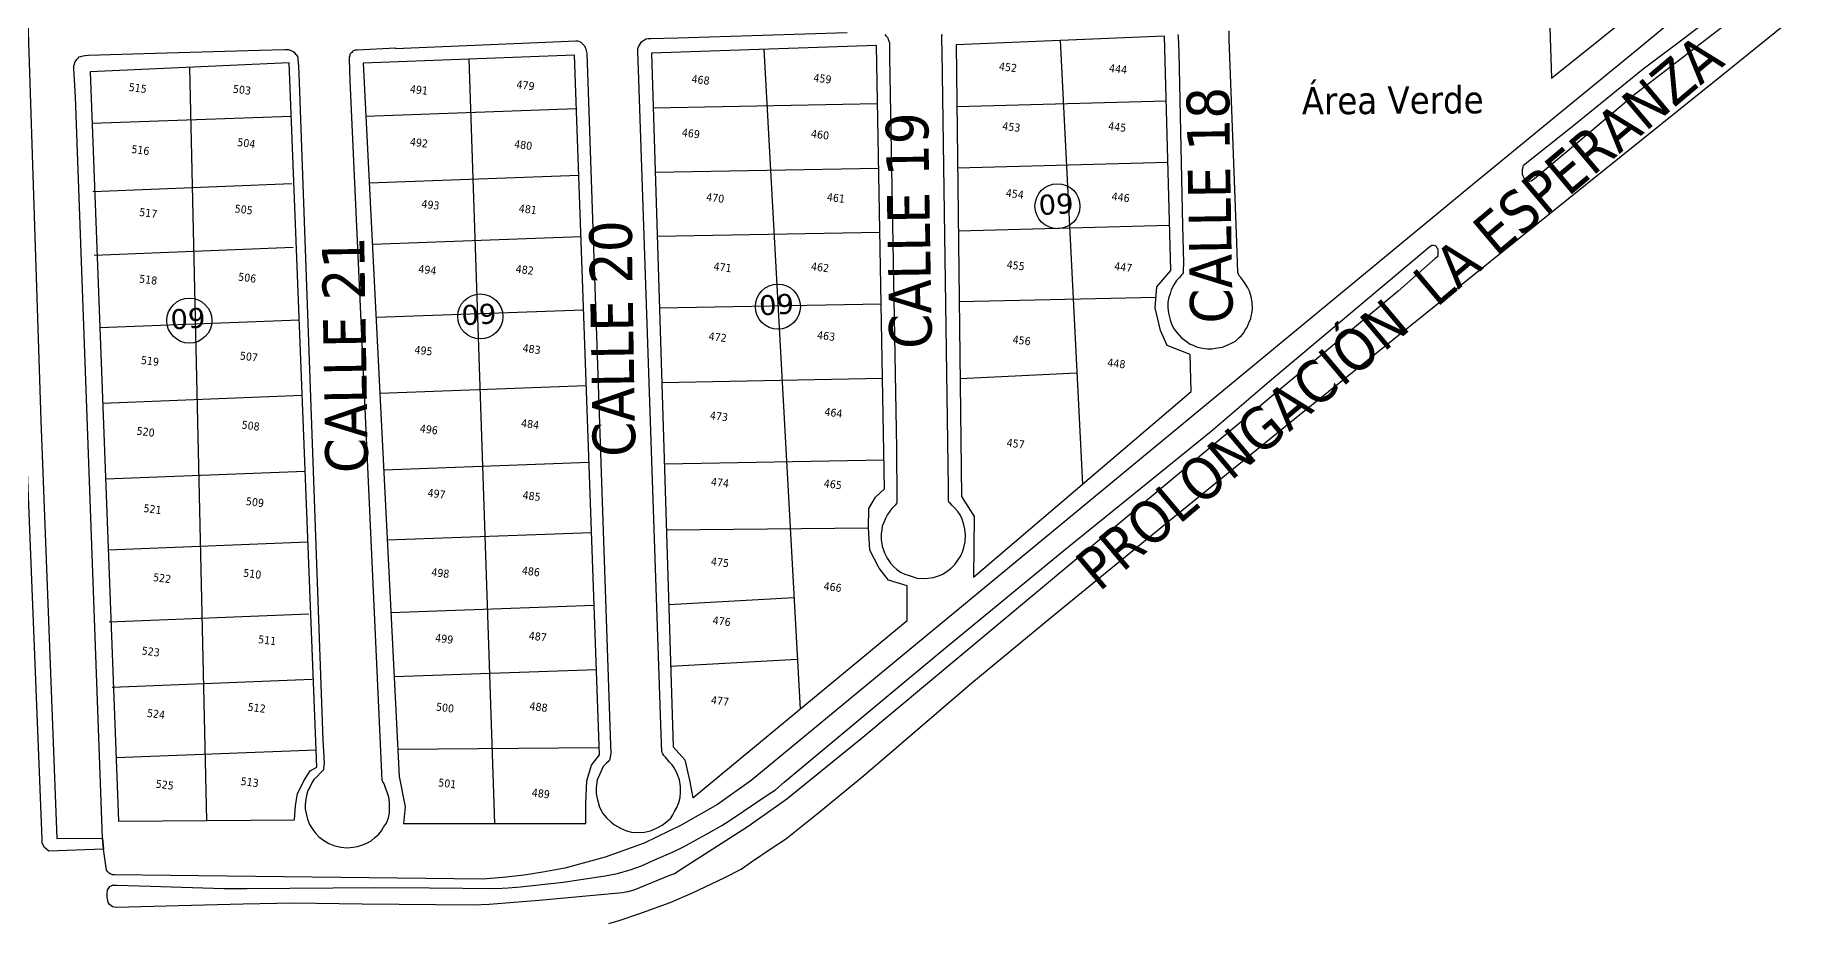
# Model space of a CAD drawing. Header units: metres. Extents: x 2 to 659295185, y -28 to 1124222152.
# Drawn here: x 657991.6 to 658341.6, y 1123420.3 to 1123597.7 of the extents above; entities that cross this region are included whole.
import ezdxf
from ezdxf.enums import TextEntityAlignment as Align

# ---------------------------------------------------------------- set-up
doc = ezdxf.new("R2010")
doc.units = ezdxf.units.M
doc.header["$MEASUREMENT"] = 0
for name, color, linetype in [('CALLES', 1, 'CONTINUOUS'), ('MANZANA', 30, 'CONTINUOUS'), ('Numero de manzana', 6, 'CONTINUOUS'), ('Parcelas', 140, 'CONTINUOUS'), ('TEXTOS', 7, 'CONTINUOUS')]:
    doc.layers.add(name, color=color, linetype=linetype)
doc.styles.add('ROMAN', font='verdana.ttf')
doc.styles.get("Standard").update_dxf_attribs({"font": 'tahoma.ttf'})

msp = doc.modelspace()

# ---------------------------------------------------------------- linework, layer by layer
at = {"layer": 'MANZANA', "lineweight": -2}
for p, q in [((658368.4569, 1123629.8484), (658311.4534, 1123585.7974)), ((658332.5957, 1123611.8821), (658312.179, 1123594.9855)), ((658321.0433, 1123596.9051), (658333.1647, 1123606.2432)), ((658328.6377, 1123589.5266), (658348.0732, 1123605.2034)), ((658120.0838, 1123597.1151), (658153.933, 1123598.1448)), ((658230.3143, 1123596.7151), (658230.306, 1123598.4848)), ((658013.3661, 1123593.9857), (658036.4875, 1123594.6356)), ((658036.4875, 1123594.6356), (658041.5257, 1123594.7755)), ((658041.5257, 1123594.7755), (658041.9627, 1123594.7755)), ((658041.9627, 1123594.7755), (658042.2925, 1123594.7755)), ((658042.2925, 1123594.7755), (658042.7296, 1123594.5556)), ((658055.4447, 1123594.6156), (658055.6591, 1123594.7255)), ((658055.6591, 1123594.7255), (658055.9889, 1123594.7255)), ((658055.9889, 1123594.7255), (658063.6575, 1123595.0955)), ((658063.6575, 1123594.9855), (658096.7481, 1123596.3452)), ((658063.6575, 1123595.0955), (658063.6575, 1123594.9855)), ((658096.7481, 1123596.3452), (658099.7001, 1123596.4652)), ((658099.7001, 1123596.4652), (658100.1371, 1123596.4752)), ((658100.1371, 1123596.4752), (658100.467, 1123596.3652)), ((658100.467, 1123596.3652), (658100.6896, 1123596.2552)), ((658100.6896, 1123596.2552), (658100.9123, 1123596.0353)), ((658100.9123, 1123596.0353), (658101.1266, 1123595.8153)), ((658101.1266, 1123595.8153), (658101.4565, 1123595.4854)), ((658101.4565, 1123595.4854), (658101.5719, 1123595.1455)), ((658101.5719, 1123595.1455), (658101.6791, 1123594.9255)), ((658101.6791, 1123594.9255), (658101.7946, 1123594.4856)), ((658112.0936, 1123594.8655), (658112.2008, 1123595.3054)), ((658112.0936, 1123594.3156), (658112.0936, 1123594.8655)), ((658112.2008, 1123595.3054), (658112.4152, 1123595.6454)), ((658112.4152, 1123595.6454), (658112.6378, 1123595.9753)), ((658112.6378, 1123595.9753), (658112.8522, 1123596.3052)), ((658112.8522, 1123596.3052), (658113.0666, 1123596.5252)), ((658113.0666, 1123596.5252), (658113.3965, 1123596.6452)), ((658113.3965, 1123596.6452), (658113.7263, 1123596.8651)), ((658113.7263, 1123596.8651), (658114.1633, 1123596.9751)), ((658114.1633, 1123596.9751), (658114.7158, 1123596.9751)), ((658114.7158, 1123596.9751), (658120.0838, 1123597.1151)), ((658161.4945, 1123597.7349), (658161.7171, 1123597.405)), ((658161.7171, 1123597.405), (658162.0469, 1123597.0751)), ((658162.0469, 1123597.0751), (658162.1624, 1123596.7451)), ((658162.1624, 1123596.7451), (658162.2696, 1123596.4152)), ((658162.2696, 1123596.4152), (658162.385, 1123596.0853)), ((658162.385, 1123596.0853), (658162.3933, 1123593.2059)), ((658172.8985, 1123597.565), (658173.0057, 1123597.7949)), ((658172.8985, 1123597.345), (658172.8985, 1123597.565)), ((658172.8985, 1123596.9051), (658172.8985, 1123597.345)), ((658172.9067, 1123594.3656), (658172.8985, 1123596.9051)), ((658220.0152, 1123597.7749), (658220.1224, 1123597.335)), ((658220.1224, 1123597.335), (658220.2461, 1123594.1257)), ((658230.438, 1123593.2858), (658230.3143, 1123596.7151)), ((658312.179, 1123594.9855), (658298.6394, 1123583.8578)), ((658313.0696, 1123590.8963), (658321.0433, 1123596.9051)), ((657999.3564, 1123591.4862), (657999.4636, 1123591.8161)), ((657999.3564, 1123590.9363), (657999.3564, 1123591.4862)), ((657999.4636, 1123591.8161), (657999.5708, 1123592.1561)), ((657999.5708, 1123592.1561), (657999.7852, 1123592.486)), ((657999.7852, 1123592.486), (658000.0079, 1123592.8159)), ((658000.0079, 1123592.8159), (658000.2222, 1123593.0359)), ((658000.2222, 1123593.0359), (658000.4449, 1123593.2658)), ((658000.4449, 1123593.2658), (658000.7665, 1123593.3758)), ((658000.7665, 1123593.3758), (658001.2035, 1123593.4858)), ((658001.2035, 1123593.4858), (658001.6488, 1123593.5958)), ((658001.6488, 1123593.5958), (658002.3002, 1123593.6058)), ((658002.3002, 1123593.6058), (658013.3661, 1123593.9857)), ((658042.7296, 1123594.5556), (658043.0594, 1123594.4456)), ((658043.0594, 1123594.4456), (658043.3892, 1123594.2256)), ((658043.3892, 1123594.2256), (658043.6119, 1123593.8957)), ((658043.6119, 1123593.8957), (658043.8345, 1123593.6758)), ((658043.8345, 1123593.6758), (658044.0489, 1123593.3458)), ((658044.0489, 1123593.3458), (658044.1644, 1123593.0159)), ((658044.1644, 1123593.0159), (658044.1644, 1123592.686)), ((658044.1644, 1123592.686), (658044.2798, 1123591.4662)), ((658044.2798, 1123591.4662), (658044.4035, 1123588.1469)), ((658054.4634, 1123593.2858), (658054.5706, 1123593.5058)), ((658054.4634, 1123592.8359), (658054.4634, 1123593.2858)), ((658054.5953, 1123588.5268), (658054.4634, 1123592.8359)), ((658054.5706, 1123593.7257), (658054.6778, 1123593.9457)), ((658054.5706, 1123593.5058), (658054.5706, 1123593.7257)), ((658054.6778, 1123593.9457), (658054.8922, 1123594.1657)), ((658054.8922, 1123594.1657), (658055.1148, 1123594.3956)), ((658055.1148, 1123594.3956), (658055.222, 1123594.5056)), ((658055.222, 1123594.5056), (658055.4447, 1123594.6156)), ((658101.7946, 1123594.4856), (658101.9018, 1123593.9357)), ((658101.9018, 1123593.9357), (658102.0337, 1123590.1765)), ((658112.2173, 1123590.6664), (658112.0936, 1123594.3156)), ((658162.3933, 1123593.2059), (658163.8363, 1123515.0218)), ((658174.1766, 1123507.1034), (658172.9067, 1123594.3656)), ((658220.2461, 1123594.1257), (658220.947, 1123559.5127)), ((658231.815, 1123556.1334), (658230.438, 1123593.2858)), ((657999.711, 1123585.2975), (657999.3564, 1123590.9363)), ((658044.4035, 1123588.1469), (658049.1531, 1123456.6636)), ((658060.7797, 1123452.9544), (658054.5953, 1123588.5268)), ((658102.0337, 1123590.1765), (658106.5689, 1123457.4735)), ((658116.7525, 1123457.8534), (658112.2173, 1123590.6664)), ((658299.2083, 1123579.6586), (658313.0696, 1123590.8963)), ((658304.6176, 1123570.1705), (658328.6377, 1123589.5266)), ((658005.0791, 1123437.0076), (657999.711, 1123585.2975)), ((658311.4534, 1123585.7974), (658299.5546, 1123575.7894)), ((658295.6956, 1123581.4183), (658278.2226, 1123567.0712)), ((658298.6394, 1123583.8578), (658295.6956, 1123581.4183)), ((658289.1566, 1123571.6502), (658299.2083, 1123579.6586)), ((658299.5546, 1123575.7894), (658291.3665, 1123568.9008)), ((658276.0128, 1123547.1552), (658304.6176, 1123570.1705)), ((658288.9422, 1123570.7704), (658289.0494, 1123571.2103)), ((658288.9505, 1123570.2105), (658288.9422, 1123570.7704)), ((658288.9505, 1123569.7706), (658288.9505, 1123570.2105)), ((658289.0494, 1123571.2103), (658289.1566, 1123571.6502)), ((658278.2226, 1123567.0712), (658139.676, 1123452.6445)), ((658289.0577, 1123569.4407), (658288.9505, 1123569.7706)), ((658289.2803, 1123569.0008), (658289.0577, 1123569.4407)), ((658289.503, 1123568.6708), (658289.2803, 1123569.0008)), ((658289.7256, 1123568.4509), (658289.503, 1123568.6708)), ((658290.2698, 1123568.3409), (658289.7256, 1123568.4509)), ((658290.7069, 1123568.4509), (658290.2698, 1123568.3409)), ((658291.3665, 1123568.9008), (658290.7069, 1123568.4509)), ((658220.947, 1123559.5127), (658220.947, 1123559.5127)), ((658220.947, 1123559.5127), (658221.2026, 1123552.1042)), ((658232.0542, 1123550.1646), (658231.815, 1123556.1334)), ((658256.3052, 1123543.526), (658270.4963, 1123555.4235)), ((658271.494, 1123552.994), (658264.0728, 1123546.4354)), ((658270.4963, 1123555.4235), (658270.8261, 1123555.6435)), ((658270.8261, 1123555.6435), (658271.1477, 1123555.6435)), ((658271.1477, 1123555.6435), (658271.4775, 1123555.5335)), ((658271.4775, 1123555.5335), (658271.7002, 1123555.4235)), ((658271.9311, 1123553.324), (658271.494, 1123552.994)), ((658271.7002, 1123555.4235), (658271.8074, 1123555.0936)), ((658271.8074, 1123555.0936), (658272.03, 1123554.8737)), ((658272.0383, 1123553.7739), (658271.9311, 1123553.324)), ((658272.03, 1123554.8737), (658272.03, 1123554.4337)), ((658272.03, 1123554.4337), (658272.0383, 1123554.1038)), ((658272.0383, 1123554.1038), (658272.0383, 1123553.7739)), ((658220.444, 1123549.2248), (658219.7926, 1123548.5649)), ((658220.7738, 1123549.6747), (658220.444, 1123549.2248)), ((658220.9882, 1123549.8947), (658220.7738, 1123549.6747)), ((658221.1037, 1123550.1146), (658220.9882, 1123549.8947)), ((658221.2026, 1123552.1042), (658221.0954, 1123550.5545)), ((658221.0954, 1123550.5545), (658221.1037, 1123550.1146)), ((658232.1696, 1123549.8347), (658232.0542, 1123550.1646)), ((658232.2768, 1123549.5047), (658232.1696, 1123549.8347)), ((658232.6066, 1123549.1748), (658232.2768, 1123549.5047)), ((658233.0519, 1123548.6149), (658232.6066, 1123549.1748)), ((658218.4897, 1123545.8955), (658218.2754, 1123545.2356)), ((658218.7041, 1123546.6753), (658218.4897, 1123545.8955)), ((658219.2484, 1123547.6751), (658218.7041, 1123546.6753)), ((658219.7926, 1123548.5649), (658219.2484, 1123547.6751)), ((658233.6044, 1123547.8451), (658233.0519, 1123548.6149)), ((658234.0414, 1123547.0752), (658233.6044, 1123547.8451)), ((658234.3712, 1123546.4154), (658234.0414, 1123547.0752)), ((658234.7093, 1123545.3056), (658234.3712, 1123546.4154)), ((658264.0728, 1123546.4354), (658239.5084, 1123525.9795)), ((658243.689, 1123521.1305), (658276.0128, 1123547.1552)), ((658218.2754, 1123545.2356), (658218.061, 1123544.2358)), ((658218.061, 1123544.2358), (658218.061, 1123543.136)), ((658218.061, 1123543.136), (658218.1764, 1123542.0263)), ((658234.932, 1123544.2058), (658234.7093, 1123545.3056)), ((658234.833, 1123541.9863), (658234.9402, 1123542.8761)), ((658234.9402, 1123542.8761), (658234.932, 1123544.2058)), ((658238.4035, 1123528.399), (658256.3052, 1123543.526)), ((658218.1764, 1123542.0263), (658218.5145, 1123540.7065)), ((658218.5145, 1123540.7065), (658218.8443, 1123539.7067)), ((658218.8443, 1123539.7067), (658219.2896, 1123538.8269)), ((658219.2896, 1123538.8269), (658219.8421, 1123538.1671)), ((658233.2086, 1123538.1171), (658233.5302, 1123538.667)), ((658233.5302, 1123538.667), (658233.86, 1123539.1069)), ((658233.86, 1123539.1069), (658234.1816, 1123539.8867)), ((658234.1816, 1123539.8867), (658234.4042, 1123540.4366)), ((658234.4042, 1123540.4366), (658234.6186, 1123540.8865)), ((658234.6186, 1123540.8865), (658234.7258, 1123541.4364)), ((658234.7258, 1123541.4364), (658234.833, 1123541.9863)), ((658219.8421, 1123538.1671), (658220.7161, 1123537.1773)), ((658220.7161, 1123537.1773), (658221.7056, 1123536.4074)), ((658221.7056, 1123536.4074), (658222.4807, 1123535.8575)), ((658222.4807, 1123535.8575), (658223.1404, 1123535.6376)), ((658223.1404, 1123535.6376), (658223.7918, 1123535.3076)), ((658223.7918, 1123535.3076), (658224.6741, 1123535.0877)), ((658227.9642, 1123535.1077), (658228.9455, 1123535.2177)), ((658228.9455, 1123535.2177), (658230.0422, 1123535.6676)), ((658230.0422, 1123535.6676), (658230.9162, 1123536.1075)), ((658230.9162, 1123536.1075), (658231.5677, 1123536.4474)), ((658231.5677, 1123536.4474), (658232.2273, 1123537.1173)), ((658232.2273, 1123537.1173), (658232.7716, 1123537.5572)), ((658232.7716, 1123537.5572), (658233.2086, 1123538.1171)), ((658224.6741, 1123535.0877), (658225.441, 1123534.9777)), ((658225.441, 1123534.9777), (658225.9852, 1123534.8777)), ((658225.9852, 1123534.8777), (658226.8675, 1123534.8777)), ((658226.8675, 1123534.8777), (658227.9642, 1123535.1077)), ((658226.7191, 1123518.4011), (658238.4035, 1123528.399)), ((658239.5084, 1123525.9795), (658207.0857, 1123498.955)), ((658219.0175, 1123501.1046), (658243.689, 1123521.1305)), ((658212.6352, 1123507.0534), (658226.7191, 1123518.4011)), ((658163.8363, 1123515.0218), (658163.8858, 1123504.7339)), ((658163.5559, 1123503.6241), (658162.9045, 1123502.9642)), ((658163.7786, 1123503.964), (658163.5559, 1123503.6241)), ((658163.8858, 1123504.184), (658163.7786, 1123503.964)), ((658163.8858, 1123504.7339), (658163.8858, 1123504.184)), ((658174.1848, 1123504.5639), (658174.1766, 1123507.1034)), ((658174.292, 1123504.224), (658174.1848, 1123504.5639)), ((658174.5147, 1123504.004), (658174.292, 1123504.224)), ((658174.9599, 1123503.5641), (658174.5147, 1123504.004)), ((658196.9104, 1123494.266), (658212.6352, 1123507.0534)), ((658161.2718, 1123500.1848), (658160.9502, 1123499.4149)), ((658161.6017, 1123500.9646), (658161.2718, 1123500.1848)), ((658162.0305, 1123501.7445), (658161.6017, 1123500.9646)), ((658162.4675, 1123502.4043), (658162.0305, 1123501.7445)), ((658162.9045, 1123502.9642), (658162.4675, 1123502.4043)), ((658175.397, 1123503.1242), (658174.9599, 1123503.5641)), ((658176.0566, 1123502.3543), (658175.397, 1123503.1242)), ((658176.5019, 1123501.6945), (658176.0566, 1123502.3543)), ((658176.9389, 1123500.8147), (658176.5019, 1123501.6945)), ((658177.277, 1123499.7049), (658176.9389, 1123500.8147)), ((658194.5603, 1123481.0887), (658219.0175, 1123501.1046)), ((658160.8431, 1123498.6351), (658160.7359, 1123497.9752)), ((658160.7359, 1123497.9752), (658160.7441, 1123496.7555)), ((658160.7441, 1123496.7555), (658160.9667, 1123495.4358)), ((658160.9502, 1123499.4149), (658160.8431, 1123498.6351)), ((658207.0857, 1123498.955), (658176.0814, 1123473.0503)), ((658177.4997, 1123498.8251), (658177.277, 1123499.7049)), ((658177.6151, 1123497.7153), (658177.4997, 1123498.8251)), ((658177.5079, 1123496.2756), (658177.6151, 1123497.7153)), ((658160.9667, 1123495.4358), (658161.412, 1123494.106)), ((658161.412, 1123494.106), (658161.9645, 1123493.0062)), ((658172.8902, 1123474.47), (658196.9104, 1123494.266)), ((658176.0979, 1123492.6263), (658176.6421, 1123493.5061)), ((658176.6421, 1123493.5061), (658176.9719, 1123494.286)), ((658176.9719, 1123494.286), (658177.2935, 1123495.1758)), ((658177.2935, 1123495.1758), (658177.5079, 1123496.2756)), ((658161.9645, 1123493.0062), (658162.6242, 1123492.0065)), ((658162.6242, 1123492.0065), (658163.1766, 1123491.3466)), ((658163.1766, 1123491.3466), (658163.8363, 1123490.7967)), ((658163.8363, 1123490.7967), (658164.6032, 1123490.2468)), ((658164.6032, 1123490.2468), (658165.4855, 1123489.8069)), ((658165.4855, 1123489.8069), (658166.1451, 1123489.5969)), ((658172.1728, 1123489.507), (658173.0469, 1123489.8469)), ((658173.0469, 1123489.8469), (658173.921, 1123490.3968)), ((658173.921, 1123490.3968), (658174.6796, 1123490.9567)), ((658174.6796, 1123490.9567), (658175.4464, 1123491.7365)), ((658175.4464, 1123491.7365), (658176.0979, 1123492.6263)), ((658166.1451, 1123489.5969), (658167.1264, 1123489.267)), ((658167.1264, 1123489.267), (658167.9015, 1123489.0471)), ((658167.9015, 1123489.0471), (658169.2126, 1123488.9471)), ((658169.2126, 1123488.9471), (658170.0866, 1123489.0571)), ((658170.0866, 1123489.0571), (658171.1833, 1123489.177)), ((658171.1833, 1123489.177), (658172.1728, 1123489.507)), ((658178.8355, 1123468.0813), (658194.5603, 1123481.0887)), ((658176.0814, 1123473.0503), (658157.0829, 1123457.1435)), ((658160.5544, 1123464.2421), (658172.8902, 1123474.47)), ((658157.2231, 1123449.5151), (658178.8355, 1123468.0813)), ((658141.3416, 1123448.2254), (658160.5544, 1123464.2421)), ((658049.1531, 1123456.6636), (658049.3922, 1123452.0246)), ((658106.5689, 1123457.4735), (658106.6926, 1123453.9342)), ((658116.8845, 1123454.3141), (658116.7525, 1123457.8534)), ((658157.0829, 1123457.1435), (658141.9023, 1123444.8061)), ((658049.3922, 1123452.0246), (658049.285, 1123451.0248)), ((658061.0189, 1123448.6453), (658060.7797, 1123452.9544)), ((658105.1671, 1123451.3847), (658104.4085, 1123449.7251)), ((658105.8268, 1123452.0546), (658105.1671, 1123451.3847)), ((658106.371, 1123452.4945), (658105.8268, 1123452.0546)), ((658106.4782, 1123452.8344), (658106.371, 1123452.4945)), ((658106.5854, 1123453.2743), (658106.4782, 1123452.8344)), ((658106.6926, 1123453.9342), (658106.5854, 1123453.2743)), ((658117.0988, 1123453.8742), (658116.8845, 1123454.3141)), ((658117.3215, 1123453.5443), (658117.0988, 1123453.8742)), ((658117.6513, 1123453.2143), (658117.3215, 1123453.5443)), ((658118.4264, 1123452.2146), (658117.6513, 1123453.2143)), ((658118.9707, 1123451.6647), (658118.4264, 1123452.2146)), ((658119.5231, 1123450.8948), (658118.9707, 1123451.6647)), ((658139.676, 1123452.6445), (658134.7697, 1123448.5353)), ((658047.0009, 1123448.2554), (658046.5639, 1123447.3655)), ((658047.4297, 1123448.8052), (658047.0009, 1123448.2554)), ((658047.9822, 1123449.3651), (658047.4297, 1123448.8052)), ((658048.7408, 1123450.145), (658047.9822, 1123449.3651)), ((658049.0706, 1123450.4749), (658048.7408, 1123450.145)), ((658049.285, 1123450.6949), (658049.0706, 1123450.4749)), ((658049.285, 1123451.0248), (658049.285, 1123450.6949)), ((658061.1343, 1123448.3153), (658061.0189, 1123448.6453)), ((658061.3569, 1123447.8754), (658061.1343, 1123448.3153)), ((658061.6868, 1123447.1056), (658061.3569, 1123447.8754)), ((658103.9715, 1123448.7253), (658103.7653, 1123447.1756)), ((658104.4085, 1123449.7251), (658103.9715, 1123448.7253)), ((658119.9684, 1123449.905), (658119.5231, 1123450.8948)), ((658120.4137, 1123448.6853), (658119.9684, 1123449.905)), ((658120.6363, 1123447.3655), (658120.4137, 1123448.6853)), ((658134.7697, 1123448.5353), (658127.9916, 1123443.7463)), ((658139.5935, 1123446.6757), (658141.3416, 1123448.2254)), ((658148.2764, 1123442.1766), (658157.2231, 1123449.5151)), ((658045.6981, 1123444.8161), (658045.5909, 1123443.7063)), ((658045.9125, 1123445.8159), (658045.6981, 1123444.8161)), ((658046.1269, 1123446.5857), (658045.9125, 1123445.8159)), ((658046.5639, 1123447.3655), (658046.1269, 1123446.5857)), ((658062.0166, 1123446.2158), (658061.6868, 1123447.1056)), ((658062.3547, 1123445.226), (658062.0166, 1123446.2158)), ((658062.4619, 1123444.2262), (658062.3547, 1123445.226)), ((658062.4701, 1123443.0164), (658062.4619, 1123444.2262)), ((658103.7653, 1123447.1756), (658103.7653, 1123445.9558)), ((658103.7653, 1123445.9558), (658103.988, 1123444.966)), ((658103.988, 1123444.966), (658104.4415, 1123443.1964)), ((658119.8859, 1123443.1564), (658120.323, 1123444.1562)), ((658120.323, 1123444.1562), (658120.5374, 1123445.146)), ((658120.5374, 1123445.146), (658120.6446, 1123446.2558)), ((658120.6446, 1123446.2558), (658120.6363, 1123447.3655)), ((658130.7457, 1123440.7669), (658138.1752, 1123445.7859)), ((658138.1752, 1123445.7859), (658139.5935, 1123446.6757)), ((658141.9023, 1123444.8061), (658139.8326, 1123443.3564)), ((658045.5909, 1123443.7063), (658045.5991, 1123442.8265)), ((658045.5991, 1123442.8265), (658045.8218, 1123441.9466)), ((658045.8218, 1123441.9466), (658046.0444, 1123440.8369)), ((658046.0444, 1123440.8369), (658046.4897, 1123439.7371)), ((658061.827, 1123440.027), (658062.264, 1123441.1268)), ((658062.264, 1123441.1268), (658062.4784, 1123442.1266)), ((658062.4784, 1123442.1266), (658062.4701, 1123443.0164)), ((658104.4415, 1123443.1964), (658105.1011, 1123441.9866)), ((658105.1011, 1123441.9866), (658105.868, 1123441.1068)), ((658105.868, 1123441.1068), (658106.7503, 1123440.227)), ((658117.8162, 1123440.267), (658118.6903, 1123441.0468)), ((658118.6903, 1123441.0468), (658119.1273, 1123441.7167)), ((658119.1273, 1123441.7167), (658119.4572, 1123442.3766)), ((658119.4572, 1123442.3766), (658119.8859, 1123443.1564)), ((658127.9916, 1123443.7463), (658120.7847, 1123439.6171)), ((658128.8904, 1123439.5471), (658130.7457, 1123440.7669)), ((658139.8326, 1123443.3564), (658133.9286, 1123439.2372)), ((658141.6137, 1123436.8377), (658148.2764, 1123442.1766)), ((658046.4897, 1123439.7371), (658047.1493, 1123438.7373)), ((658047.1493, 1123438.7373), (658047.7018, 1123437.9675)), ((658047.7018, 1123437.9675), (658048.3615, 1123437.3076)), ((658048.3615, 1123437.3076), (658049.2438, 1123436.6477)), ((658058.776, 1123436.4678), (658059.5346, 1123437.1376)), ((658059.5346, 1123437.1376), (658060.3015, 1123437.8075)), ((658060.3015, 1123437.8075), (658060.8457, 1123438.4673)), ((658060.8457, 1123438.4673), (658061.2827, 1123439.2472)), ((658061.2827, 1123439.2472), (658061.827, 1123440.027)), ((658106.7503, 1123440.227), (658107.41, 1123439.6771)), ((658107.41, 1123439.6771), (658108.6221, 1123439.0172)), ((658108.6221, 1123439.0172), (658109.826, 1123438.4673)), ((658109.826, 1123438.4673), (658110.8155, 1123438.2474)), ((658110.8155, 1123438.2474), (658112.0194, 1123438.1474)), ((658112.0194, 1123438.1474), (658113.4459, 1123438.2574)), ((658120.7847, 1123439.6171), (658113.347, 1123436.0478)), ((658113.4459, 1123438.2574), (658114.6498, 1123438.4873)), ((658114.6498, 1123438.4873), (658115.8537, 1123439.0472)), ((658115.8537, 1123439.0472), (658116.9422, 1123439.6071)), ((658116.9422, 1123439.6071), (658117.8162, 1123440.267)), ((658133.9286, 1123439.2372), (658121.1476, 1123430.9989)), ((658121.2383, 1123435.308), (658126.2682, 1123438.0974)), ((658126.2682, 1123438.0974), (658128.8904, 1123439.5471)), ((658005.3099, 1123434.7981), (658005.0791, 1123437.0076)), ((658005.8789, 1123430.599), (658005.3099, 1123434.7981)), ((658049.2438, 1123436.6477), (658050.3405, 1123435.9879)), ((658050.3405, 1123435.9879), (658051.33, 1123435.5479)), ((658051.33, 1123435.5479), (658052.7565, 1123435.228)), ((658052.7565, 1123435.228), (658053.9604, 1123435.118)), ((658053.9604, 1123435.118), (658055.1643, 1123435.238)), ((658055.1643, 1123435.238), (658056.0384, 1123435.348)), ((658056.0384, 1123435.348), (658057.0279, 1123435.6879)), ((658057.0279, 1123435.6879), (658057.9019, 1123436.0278)), ((658057.9019, 1123436.0278), (658058.776, 1123436.4678)), ((658113.347, 1123436.0478), (658105.5794, 1123433.2484)), ((658115.7713, 1123432.8485), (658119.1603, 1123434.3082)), ((658119.1603, 1123434.3082), (658121.2383, 1123435.308)), ((658134.8357, 1123432.2786), (658138.7689, 1123434.9481)), ((658138.7689, 1123434.9481), (658141.6137, 1123436.8377)), ((658006.0933, 1123430.379), (658005.8789, 1123430.599)), ((658006.4231, 1123430.0491), (658006.0933, 1123430.379)), ((658093.1034, 1123430.209), (658089.3763, 1123429.6391)), ((658097.482, 1123430.9989), (658093.1034, 1123430.209)), ((658105.5794, 1123433.2484), (658097.482, 1123430.9989)), ((658108.0037, 1123429.9391), (658110.7413, 1123430.7289)), ((658110.7413, 1123430.7289), (658112.8193, 1123431.5088)), ((658112.8193, 1123431.5088), (658115.7713, 1123432.8485)), ((658121.1476, 1123430.9989), (658119.3994, 1123429.8791)), ((658129.4841, 1123429.1492), (658132.766, 1123430.8289)), ((658132.766, 1123430.8289), (658134.8357, 1123432.2786)), ((658006.0026, 1123426.0599), (658006.1098, 1123426.7197)), ((658006.1098, 1123426.7197), (658006.3324, 1123427.0597)), ((658006.3324, 1123427.0597), (658006.5468, 1123427.3896)), ((658006.753, 1123429.8291), (658006.4231, 1123430.0491)), ((658006.5468, 1123427.3896), (658007.091, 1123427.6096)), ((658007.0828, 1123429.7191), (658006.753, 1123429.8291)), ((658007.5198, 1123429.7191), (658007.0828, 1123429.7191)), ((658007.091, 1123427.6096), (658007.9733, 1123427.6196)), ((658018.7012, 1123429.5492), (658007.5198, 1123429.7191)), ((658007.9733, 1123427.6196), (658014.6525, 1123427.4296)), ((658014.6525, 1123427.4296), (658029.3383, 1123426.9397)), ((658081.0563, 1123428.8293), (658018.7012, 1123429.5492)), ((658029.3383, 1123426.9397), (658033.9395, 1123426.9597)), ((658033.9395, 1123426.9597), (658059.6913, 1123427.1796)), ((658059.6913, 1123427.1796), (658070.4274, 1123427.1197)), ((658070.4274, 1123427.1197), (658083.6867, 1123426.9597)), ((658085.105, 1123429.1792), (658081.0563, 1123428.8293)), ((658083.6867, 1123426.9597), (658086.2099, 1123427.0797)), ((658089.3763, 1123429.6391), (658085.105, 1123429.1792)), ((658086.2099, 1123427.0797), (658088.6177, 1123427.3096)), ((658088.6177, 1123427.3096), (658097.1604, 1123428.2394)), ((658097.1604, 1123428.2394), (658105.5959, 1123429.4892)), ((658105.5959, 1123429.4892), (658108.0037, 1123429.9391)), ((658111.302, 1123426.6398), (658110.0981, 1123426.2998)), ((658118.4182, 1123429.5492), (658111.302, 1123426.6398)), ((658119.3994, 1123429.8791), (658118.4182, 1123429.5492)), ((658122.9204, 1123426.0299), (658129.4841, 1123429.1492)), ((658006.0108, 1123425.62), (658006.0026, 1123426.0599)), ((658006.0108, 1123425.1801), (658006.0108, 1123425.62)), ((658006.118, 1123424.6202), (658006.0108, 1123425.1801)), ((658006.2335, 1123424.1803), (658006.118, 1123424.6202)), ((658006.4561, 1123423.7403), (658006.2335, 1123424.1803)), ((658006.6705, 1123423.6304), (658006.4561, 1123423.7403)), ((658007.1158, 1123423.3004), (658006.6705, 1123423.6304)), ((658007.8826, 1123423.1905), (658007.1158, 1123423.3004)), ((658020.2597, 1123423.4704), (658007.8826, 1123423.1905)), ((658033.1891, 1123423.8603), (658020.2597, 1123423.4704)), ((658043.2738, 1123424.0103), (658033.1891, 1123423.8603)), ((658056.9702, 1123423.8503), (658043.2738, 1123424.0103)), ((658079.102, 1123423.6204), (658056.9702, 1123423.8503)), ((658082.3921, 1123423.7503), (658079.102, 1123423.6204)), ((658092.3613, 1123424.5602), (658082.3921, 1123423.7503)), ((658109.0097, 1123426.0799), (658092.3613, 1123424.5602)), ((658110.0981, 1123426.2998), (658109.0097, 1123426.0799)), ((658112.3163, 1123421.8907), (658118.5501, 1123424.1303)), ((658118.5501, 1123424.1303), (658122.9204, 1123426.0299)), ((658106.2968, 1123419.9811), (658108.3747, 1123420.541)), ((658108.3747, 1123420.541), (658112.3163, 1123421.8907))]:
    msp.add_line(p, q, dxfattribs=at)
msp.add_lwpolyline([(657988.9584, 1123637.2269), (657992.768, 1123520.5606), (657995.9839, 1123436.9677), (658005.0791, 1123437.0076), (658005.3099, 1123434.7981), (657994.3512, 1123434.4182), (657993.4689, 1123435.188), (657993.2545, 1123435.6279), (657993.0319, 1123436.0678), (657993.0236, 1123436.8377), (657989.7006, 1123520.4407), (657989.7006, 1123520.4407), (657985.9982, 1123637.2169)], dxfattribs=at)
at = {"layer": 'Numero de manzana', "lineweight": -2}
for centre in [(658195.9825, 1123563.4181), (658080.6067, 1123541.3676), (658140.0985, 1123543.331), (658022.4493, 1123540.5323)]:
    msp.add_circle(centre, 4.5001, dxfattribs=at)
at = {"layer": 'Parcelas', "lineweight": -3}
for p, q in [((658289.2166, 1123771.036), (658294.7178, 1123589.0543)), ((658294.7178, 1123589.0543), (658339.206, 1123624.7372)), ((658159.7831, 1123595.5851), (658114.838, 1123594.0302)), ((658137.3105, 1123594.8076), (658144.5252, 1123462.8199)), ((658161.4255, 1123506.8717), (658159.7831, 1123595.5851)), ((658217.3833, 1123597.457), (658175.7229, 1123595.6704)), ((658175.7229, 1123595.6704), (658176.7933, 1123505.3717)), ((658196.5531, 1123596.5637), (658200.9596, 1123507.8047)), ((658218.6297, 1123550.5485), (658217.3833, 1123597.457)), ((658042.3685, 1123592.0912), (658002.5998, 1123590.2985)), ((658022.4841, 1123591.1948), (658025.8715, 1123440.5547)), ((658047.9408, 1123451.201), (658042.3685, 1123592.0912)), ((658099.4114, 1123593.6522), (658057.2231, 1123592.0119)), ((658057.2231, 1123592.0119), (658064.3645, 1123449.3901)), ((658078.3173, 1123592.832), (658083.4717, 1123439.9754)), ((658104.4412, 1123453.7193), (658099.4114, 1123593.6522)), ((658114.838, 1123594.0302), (658119.1638, 1123455.262)), ((658002.5998, 1123590.2985), (658008.2894, 1123440.3962)), ((658175.8684, 1123583.3938), (658217.7274, 1123584.5061)), ((658002.9903, 1123580.0094), (658042.7895, 1123581.4471)), ((658057.7533, 1123581.4241), (658099.7966, 1123582.9353)), ((658115.1787, 1123583.1004), (658159.9989, 1123583.9302)), ((658115.5802, 1123570.2191), (658160.2374, 1123571.0458)), ((658176.014, 1123571.113), (658218.0536, 1123572.23)), ((658003.1195, 1123566.3652), (658042.9301, 1123567.9397)), ((658058.4201, 1123568.1068), (658100.2756, 1123569.6112)), ((658176.1634, 1123558.509), (658218.3884, 1123559.631)), ((658059.0336, 1123555.8545), (658100.7162, 1123557.3528)), ((658115.9791, 1123557.4242), (658160.4743, 1123558.2479)), ((658003.3971, 1123553.658), (658043.2239, 1123555.2332)), ((658215.8582, 1123547.3046), (658218.6297, 1123550.5485)), ((658215.5063, 1123543.1034), (658215.8582, 1123547.3046)), ((658059.7675, 1123541.1975), (658101.2433, 1123542.6883)), ((658116.4266, 1123543.0674), (658160.7402, 1123543.8878)), ((658176.331, 1123544.3667), (658215.6822, 1123545.204)), ((658216.5914, 1123538.5363), (658215.5063, 1123543.1034)), ((658004.5411, 1123539.1514), (658044.4, 1123540.7279)), ((658217.9112, 1123535.5302), (658216.5914, 1123538.5363)), ((658222.4863, 1123533.7315), (658217.9112, 1123535.5302)), ((658222.7209, 1123526.3656), (658222.4863, 1123533.7315)), ((658116.8904, 1123528.19), (658161.0157, 1123529.0069)), ((658176.5138, 1123528.9543), (658199.8521, 1123530.1129)), ((658005.1155, 1123524.0186), (658044.9985, 1123525.596)), ((658060.5257, 1123526.0553), (658101.7878, 1123527.5384)), ((658179.1982, 1123489.2437), (658222.7209, 1123526.3656)), ((658061.2934, 1123510.7239), (658102.3392, 1123512.1992)), ((658117.3985, 1123511.8912), (658161.3175, 1123512.7043)), ((658005.6894, 1123508.8964), (658045.5986, 1123510.4217)), ((658158.2727, 1123502.9327), (658159.6071, 1123505.2498)), ((658159.6071, 1123505.2498), (658161.4255, 1123506.8717)), ((658176.7933, 1123505.3717), (658179.3155, 1123501.3778)), ((658158.1847, 1123499.1156), (658158.2727, 1123502.9327)), ((658179.3155, 1123501.3778), (658179.1982, 1123489.2437)), ((658061.995, 1123496.7123), (658102.8431, 1123498.1805)), ((658117.81, 1123498.6919), (658158.1847, 1123499.1156)), ((658158.4633, 1123494.6339), (658158.1847, 1123499.1156)), ((658006.2273, 1123494.7246), (658046.157, 1123496.3039)), ((658160.3697, 1123491.0059), (658158.4633, 1123494.6339)), ((658162.188, 1123488.6217), (658160.3697, 1123491.0059)), ((658165.942, 1123487.4937), (658162.188, 1123488.6217)), ((658165.942, 1123480.5669), (658165.942, 1123487.4937)), ((658062.724, 1123482.1523), (658103.3667, 1123483.6132)), ((658118.2746, 1123483.7861), (658143.3044, 1123485.1543)), ((658006.4097, 1123480.288), (658046.3247, 1123481.8667)), ((658123.1085, 1123445.073), (658165.942, 1123480.5669)), ((658118.6596, 1123471.4385), (658143.9785, 1123472.8225)), ((658007.0315, 1123467.2588), (658046.9698, 1123468.8384)), ((658063.3659, 1123469.3327), (658103.8277, 1123470.787)), ((658007.8055, 1123453.1456), (658047.8039, 1123454.6638)), ((658064.0906, 1123454.8605), (658104.3883, 1123455.1906)), ((658119.1638, 1123455.262), (658121.4807, 1123452.6766)), ((658046.5771, 1123450.4998), (658047.9408, 1123451.201)), ((658101.875, 1123448.5181), (658102.8428, 1123451.6401)), ((658102.8428, 1123451.6401), (658104.4412, 1123453.7193)), ((658121.4807, 1123452.6766), (658122.4339, 1123448.6035)), ((658044.0695, 1123445.884), (658045.3453, 1123448.4754)), ((658045.3453, 1123448.4754), (658046.5771, 1123450.4998)), ((658064.3645, 1123449.3901), (658065.5816, 1123443.2864)), ((658101.699, 1123443.9876), (658101.875, 1123448.5181)), ((658122.4339, 1123448.6035), (658123.1085, 1123445.073)), ((658043.6443, 1123443.5608), (658044.0695, 1123445.884)), ((658008.2894, 1123440.3962), (658043.4537, 1123440.7132)), ((658043.4537, 1123440.7132), (658043.6443, 1123443.5608)), ((658065.5816, 1123443.2864), (658065.2443, 1123439.9754)), ((658101.699, 1123439.9754), (658101.699, 1123443.9876)), ((658065.2443, 1123439.9754), (658101.699, 1123439.9754))]:
    msp.add_line(p, q, dxfattribs=at)

# ---------------------------------------------------------------- texts
at = {"layer": 'CALLES', "color": 0}
msp.add_text('PROLONGACIÓN  LA ESPERANZA', height=8.5, rotation=40.134103, dxfattribs=at).set_placement((658263.5856, 1123543.094), align=Align.MIDDLE)
for s, p in [('CALLE 18', (658231.0313, 1123540.031)), ('CALLE 19', (658170.8898, 1123534.9569)), ('CALLE 20', (658111.6144, 1123513.3625)), ('CALLE 21', (658058.1724, 1123510.1122))]:
    msp.add_text(s, height=8.5, rotation=90.940391, dxfattribs=at).set_placement(p)
at = {"layer": 'Numero de manzana', "lineweight": -2, "style": 'ROMAN'}
for p in [(658192.3349, 1123561.6415), (658136.4508, 1123541.5544), (658018.8016, 1123538.7557), (658076.959, 1123539.591)]:
    msp.add_text('09', height=4, rotation=3.491535, dxfattribs=at).set_placement(p)
at = {"layer": 'Parcelas', "lineweight": -2}
for s, p in [('452', (658184.216, 1123590.6601)), ('444', (658206.2266, 1123590.3186)), ('515', (658010.257, 1123586.4955)), ('503', (658031.0799, 1123586.1479)), ('491', (658066.4641, 1123586.1357)), ('479', (658087.7709, 1123587.0503)), ('468', (658122.7592, 1123588.1418)), ('459', (658147.1307, 1123588.3857)), ('469', (658120.8235, 1123577.4284)), ('460', (658146.6468, 1123577.1845)), ('453', (658184.8905, 1123578.7272)), ('445', (658206.0506, 1123578.7272)), ('516', (658010.7849, 1123574.0869)), ('504', (658031.9597, 1123575.4894)), ('492', (658066.4641, 1123575.5687)), ('480', (658087.3016, 1123575.1113)), ('454', (658185.5797, 1123565.343)), ('505', (658031.4318, 1123562.2028)), ('493', (658068.7664, 1123563.1662)), ('481', (658088.2255, 1123562.2455)), ('470', (658125.692, 1123564.526)), ('461', (658149.8142, 1123564.526)), ('446', (658206.7398, 1123564.6662)), ('517', (658012.354, 1123561.5016)), ('518', (658012.3393, 1123548.1601)), ('506', (658032.1357, 1123548.5687)), ('494', (658068.1505, 1123550.1479)), ('482', (658087.6096, 1123550.1479)), ('471', (658127.1584, 1123550.6479)), ('462', (658146.6468, 1123550.6479)), ('455', (658185.7557, 1123551.026)), ('447', (658207.2531, 1123550.6845)), ('495', (658067.3733, 1123533.9894)), ('483', (658088.988, 1123534.2943)), ('472', (658126.1759, 1123536.6723)), ('463', (658147.8639, 1123536.9162)), ('456', (658186.9435, 1123536.0199)), ('519', (658012.6913, 1123531.9041)), ('507', (658032.473, 1123532.7821)), ('448', (658205.8893, 1123531.4223)), ('473', (658126.4252, 1123520.8492)), ('464', (658149.3303, 1123521.5748)), ('520', (658011.8261, 1123517.7455)), ('508', (658032.8249, 1123518.9711)), ('496', (658068.4437, 1123518.215)), ('484', (658088.6801, 1123519.2882)), ('457', (658185.7557, 1123515.3919)), ('474', (658126.6451, 1123507.5931)), ('465', (658149.1983, 1123507.2455)), ('521', (658013.2045, 1123502.276)), ('509', (658033.6754, 1123503.6724)), ('497', (658069.9835, 1123505.3553)), ('485', (658088.988, 1123504.898)), ('475', (658126.6451, 1123491.6541)), ('522', (658015.1255, 1123488.4651)), ('510', (658033.1475, 1123489.3431)), ('498', (658070.746, 1123489.5138)), ('486', (658088.8414, 1123489.8187)), ('466', (658149.1544, 1123486.6968)), ('476', (658126.9824, 1123479.8675)), ('511', (658036.1243, 1123476.0565)), ('499', (658071.5085, 1123476.3492)), ('487', (658090.2198, 1123476.8065)), ('523', (658012.8526, 1123473.7821)), ('477', (658126.6451, 1123463.9285)), ('524', (658013.9084, 1123461.3126)), ('512', (658034.0274, 1123462.5382)), ('500', (658071.6698, 1123462.5687)), ('488', (658090.3664, 1123462.7212)), ('525', (658015.6534, 1123447.1541)), ('513', (658032.6343, 1123447.6785)), ('501', (658072.1244, 1123447.4102)), ('489', (658090.821, 1123445.4163))]:
    msp.add_text(s, height=1.6, rotation=352.664052, dxfattribs=at).set_placement(p)
at = {"layer": 'TEXTOS', "color": 0}
msp.add_text('Área Verde', height=5.5, rotation=0.398357, dxfattribs=at).set_placement((658262.99, 1123585.3349), align=Align.MIDDLE)

doc.saveas('drawing.dxf')
